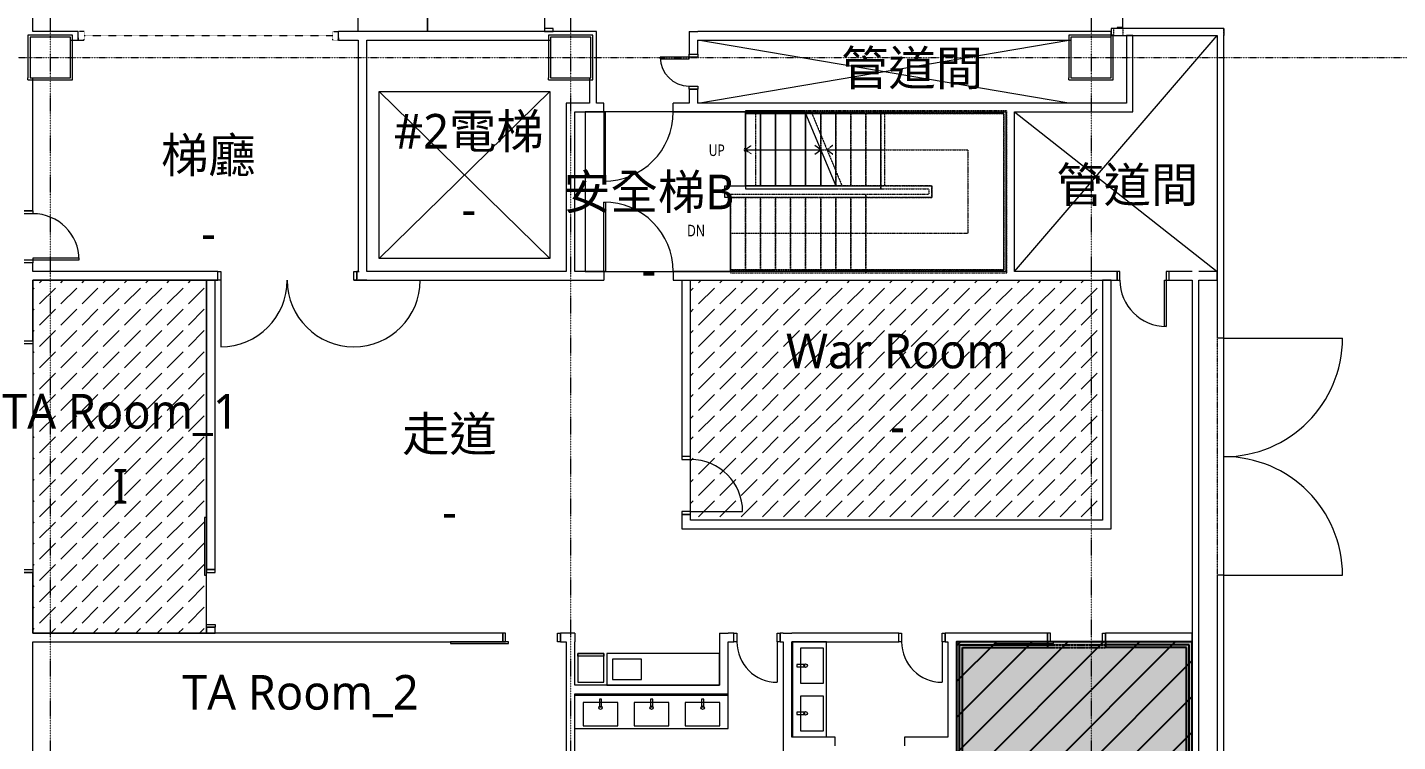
# Model space of a CAD drawing. Extents: x -32000 to 290600, y -96057 to 131250.
# Drawn here: x 243205 to 266902, y 18175 to 30520 of the extents above; entities that cross this region are included whole.
import ezdxf
from ezdxf.enums import TextEntityAlignment as Align

# ---------------------------------------------------------------- set-up
doc = ezdxf.new("R2010")
doc.units = 0
for name, pattern in [('H12PL3$0$JJP_三點線', [0.9, 0.3, -0.15, 0, -0.15, 0, -0.15, 0, -0.15]), ('H12PL3$0$JJP_虛線(退縮線、投影線、地下室範圍、非屬本工程、圖面分區)', [0.45, 0.3, -0.15]), ('H12PL3$0$TAI_虛線', [5.644, 2.822, -2.822]), ('H12PL3$0$虛線', [0.846667, 0.423333, -0.423333]), ('XFDP30$0$HIDDEN2', [0.1875, 0.125, -0.0625])]:
    doc.linetypes.add(name, pattern=pattern)
for name, color, linetype in [('H12PL3$0$A-OBJE-2D', 252, 'Continuous'), ('H12PL3$0$A-OBJE-TOIL.3D', 252, 'Continuous'), ('H12PL3$0$A-STRS', 252, 'Continuous'), ('H12PL3$0$A-TEXT', 252, 'Continuous'), ('H12PL3$0$A-WALL-EX', 252, 'Continuous'), ('H12PL3$0$A-WALL-IN', 252, 'Continuous'), ('H12PL3$0$A-WALL-IN.200K', 252, 'Continuous'), ('H12PL3$0$A-ZONE', 252, 'Continuous'), ('H12PL3$0$A-ZONE.200K', 252, 'Continuous'), ('H12PL3$0$Door', 252, 'Continuous'), ('H12PL3$0$Hattch', 252, 'Continuous'), ('H12PL3$0$S-COL', 252, 'Continuous'), ('H12PL3$0$S-GRID', 252, 'Continuous'), ('H12PL3$0$S-SLAB-SHOW', 252, 'Continuous'), ('XFDP30$0$A-W-P1S (50K)', 9, 'Continuous'), ('XFDR30-200K$0$A-R1_Gown', 9, 'Continuous'), ('XFDR30-50K$0$A-R1_Gown', 9, 'Continuous')]:
    doc.layers.add(name, color=color, linetype=linetype)
doc.styles.add('H12PL3$0$Standard', font='', dxfattribs={"width": 0.8})
doc.styles.get('H12PL3$0$Standard').set_extended_font_data('Microsoft JhengHei')
pattern_1 = [(45, (0, 0), (-367.6955, 367.6955), [390, -130]), (45, (1e-13, 367.7), (-367.6955, 367.6955), [390, -130])]
pattern_2 = [(45, (0, 0), (-0.08838834765, 0.08838834765), [])]

# ---------------------------------------------------------------- blocks, each defined once
blk = doc.blocks.new('XFDP30')
at = {"layer": 'XFDP30$0$A-W-P1S (50K)'}
for p, q in [((259325, 19850), (260850, 19850)), ((259325, 13075), (259325, 19850)), ((259375, 19800), (260850, 19800)), ((259375, 13025), (259375, 19800)), ((260850, 19900), (260850, 19800)), ((261850, 19900), (261850, 19800)), ((263300, 19850), (261850, 19850)), ((263250, 19800), (261850, 19800)), ((263250, -2000), (263250, 19800)), ((263300, -2050), (263300, 19850))]:
    blk.add_line(p, q, dxfattribs=at)
at = {"layer": 'XFDP30$0$A-W-P1S (50K)', "linetype": 'XFDP30$0$HIDDEN2'}
for p, q in [((260850, 19850), (261850, 19850)), ((260850, 19800), (261850, 19800))]:
    blk.add_line(p, q, dxfattribs=at)
blk = doc.blocks.new('H12PL3')
at = {"layer": 'H12PL3$0$Hattch', "linetype": 'Continuous', "lineweight": 0}
h = blk.add_hatch(dxfattribs=at)
h.set_pattern_fill('虛線_0001', color=256, scale=10, style=0, pattern_type=2)
h.set_pattern_definition(pattern_1)
h.paths.add_polyline_path([(246300, 26150), (243300, 26150), (243300, 20050), (246300, 20050)])
h = blk.add_hatch(dxfattribs=at)
h.set_pattern_fill('虛線_0001', color=256, scale=10, style=0, pattern_type=2)
h.set_pattern_definition(pattern_1)
h.paths.add_polyline_path([(261800, 22000), (254675, 22000), (254675, 26150), (261800, 26150)])
at = {"layer": 'H12PL3$0$A-OBJE-2D', "lineweight": 0}
for p, q in [((260275, 26300), (263780, 30380)), ((254800, 29210), (261215, 30300)), ((261215, 29210), (254800, 30300)), ((249290, 26525), (252240, 29410)), ((249290, 29410), (252240, 26525)), ((249290, 26525), (249290, 29410)), ((249290, 29410), (252240, 29410)), ((252240, 29410), (252240, 26525)), ((260275, 29060), (263780, 26300)), ((252240, 26525), (249290, 26525))]:
    blk.add_line(p, q, dxfattribs=at)
for points in [[(248925, 30450), (248925, 32050), (250125, 32050), (250125, 30450)], [(250125, 32050), (252150, 32050), (252150, 30450), (250125, 30450)], [(253175, 19200), (253175, 19700), (252725, 19700), (252725, 19200)], [(253175, 19700), (253175, 19650), (252725, 19650), (252725, 19700)], [(253225, 19700), (253225, 19150), (255175, 19150), (255175, 19700)], [(253325, 19600), (253325, 19250), (253825, 19250), (253825, 19600)]]:
    blk.add_lwpolyline(points, close=True, dxfattribs=at)
at = {"layer": 'H12PL3$0$A-OBJE-TOIL.3D', "lineweight": 0}
for p, q in [((256425, 18250), (256425, 19900)), ((257025, 19900), (256425, 19900)), ((256445, 18250), (256445, 19900)), ((256975, 19787.5), (256575, 19787.5)), ((256575, 19787.5), (256575, 19187.5)), ((256975, 19187.5), (256975, 19787.5)), ((257025, 18250), (257025, 19900)), ((252675, 19000), (255325, 19000)), ((252675, 18400), (252675, 19000)), ((252675, 18980), (255325, 18980)), ((255325, 18400), (255325, 19000)), ((256575, 19187.5), (256975, 19187.5)), ((256975, 18962.5), (256575, 18962.5)), ((256575, 18962.5), (256575, 18362.5)), ((256975, 18362.5), (256975, 18962.5)), ((253416.67, 18850), (252816.67, 18850)), ((252816.67, 18850), (252816.67, 18450)), ((253416.67, 18450), (253416.67, 18850)), ((254300, 18850), (253700, 18850)), ((253700, 18850), (253700, 18450)), ((254300, 18450), (254300, 18850)), ((255183.33, 18850), (254583.33, 18850)), ((254583.33, 18850), (254583.33, 18450)), ((255183.33, 18450), (255183.33, 18850)), ((252675, 18400), (255325, 18400)), ((252816.67, 18450), (253416.67, 18450)), ((253700, 18450), (254300, 18450)), ((254583.33, 18450), (255183.33, 18450)), ((257025, 18250), (256425, 18250)), ((256575, 18362.5), (256975, 18362.5))]:
    blk.add_line(p, q, dxfattribs=at)
at = {"layer": 'H12PL3$0$A-OBJE-TOIL.3D', "lineweight": 0, "flags": 128}
for points in [[(256650, 19467.5), (256650, 19507.5), (256515, 19507.5), (256515, 19467.5)], [(253096.67, 18775), (253136.67, 18775), (253136.67, 18910), (253096.67, 18910)], [(253980, 18775), (254020, 18775), (254020, 18910), (253980, 18910)], [(254863.33, 18775), (254903.33, 18775), (254903.33, 18910), (254863.33, 18910)], [(256650, 18642.5), (256650, 18682.5), (256515, 18682.5), (256515, 18642.5)]]:
    blk.add_lwpolyline(points, close=True, dxfattribs=at)
at = {"layer": 'H12PL3$0$A-OBJE-TOIL.3D', "lineweight": 0}
for centre in [(256664.59, 19487.5), (253116.67, 18760.41), (254000, 18760.41), (254883.33, 18760.41), (256664.59, 18662.5)]:
    blk.add_circle(centre, 30, dxfattribs=at)
at = {"layer": 'H12PL3$0$A-STRS', "linetype": 'H12PL3$0$JJP_虛線(退縮線、投影線、地下室範圍、非屬本工程、圖面分區)', "lineweight": 0}
for p, q in [((257965, 29080), (255625, 29080)), ((255625, 29080), (255625, 29030)), ((255625, 29030), (257965, 29030)), ((255625, 29030), (255625, 27780)), ((255885, 29030), (255625, 29030)), ((255804.09, 27780), (255804.09, 29030)), ((255804.09, 27780), (255804.09, 29030)), ((255885, 29030), (255885, 27780)), ((255885, 27780), (255885, 29030)), ((255885, 29030), (255885, 27780)), ((256145, 29030), (255885, 29030)), ((256145, 29030), (256145, 27780)), ((256145, 27780), (256145, 29030)), ((256145, 29030), (256145, 27780)), ((256405, 29030), (256145, 29030)), ((256405, 29030), (256405, 27780)), ((256405, 27780), (256405, 29030)), ((256405, 29030), (256405, 27780)), ((256665, 29030), (256405, 29030)), ((256665, 29030), (256665, 27780)), ((256665, 27780), (256665, 29030)), ((256665, 29030), (256665, 27780)), ((256925, 29030), (256665, 29030)), ((257965, 29080), (256752.51, 29080)), ((256773.31, 29030), (257965, 29030)), ((256925, 29030), (256773.31, 29030)), ((256773.31, 29030), (257293.31, 27780)), ((256925, 29030), (256925, 27780)), ((256925, 27780), (256925, 29030)), ((256925, 29030), (256925, 27780)), ((257185, 29030), (256925, 29030)), ((256925, 29030), (256925, 28665.36)), ((256925, 28665.36), (256925, 29030)), ((256925, 29030), (256925, 28665.36)), ((257185, 29030), (256925, 29030)), ((257185, 29030), (257185, 27780)), ((257185, 27780), (257185, 29030)), ((257185, 29030), (257185, 27780)), ((257445, 29030), (257185, 29030)), ((257185, 29030), (257185, 28040.36)), ((257185, 28040.36), (257185, 29030)), ((257185, 29030), (257185, 28040.36)), ((257445, 29030), (257185, 29030)), ((257445, 29030), (257445, 27780)), ((257445, 27780), (257445, 29030)), ((257445, 29030), (257445, 27780)), ((257705, 29030), (257445, 29030)), ((257445, 29030), (257445, 27780)), ((257445, 27780), (257445, 29030)), ((257445, 29030), (257445, 27780)), ((257705, 29030), (257445, 29030)), ((257705, 29030), (257705, 27780)), ((257705, 27780), (257705, 29030)), ((257705, 29030), (257705, 27780)), ((257965, 29030), (257705, 29030)), ((257705, 29030), (257705, 27780)), ((257705, 27780), (257705, 29030)), ((257705, 29030), (257705, 27780)), ((257965, 29030), (257705, 29030)), ((257965, 29030), (257965, 29080)), ((257965, 29030), (257965, 29080)), ((260145, 29080), (257965, 29080)), ((257965, 29080), (257965, 29030)), ((257965, 27780), (257965, 29030)), ((257965, 29030), (260095, 29030)), ((257965, 29030), (257965, 27780)), ((257965, 29030), (257965, 27780)), ((257965, 29030), (257965, 27780)), ((257965, 27780), (257965, 29030)), ((260095, 29030), (257965, 29030)), ((257965, 29030), (257965, 27780)), ((258032.66, 27780), (258032.66, 29030)), ((260095, 29030), (260095, 26330)), ((260095, 26330), (260095, 29030)), ((260145, 26280), (260145, 29080)), ((255725, 28480), (255625, 28405)), ((257133.31, 28480), (257033.31, 28405)), ((255625, 28405), (255885, 28405)), ((255625, 28405), (255725, 28330)), ((255885, 28405), (257705, 28405)), ((257033.31, 28405), (257965, 28405)), ((257033.31, 28405), (257133.31, 28330)), ((257705, 28405), (257965, 28405)), ((257965, 28405), (259470, 28405)), ((259470, 28405), (259470, 26955)), ((257965, 27780), (255625, 27780)), ((255625, 27780), (255625, 27730)), ((255625, 27780), (255885, 27780)), ((255625, 27730), (257965, 27730)), ((255885, 27780), (256145, 27780)), ((256145, 27780), (256405, 27780)), ((256405, 27780), (256665, 27780)), ((256665, 27780), (256925, 27780)), ((256925, 27780), (257185, 27780)), ((257185, 27780), (257445, 27780)), ((257965, 27780), (257293.31, 27780)), ((257293.31, 27780), (257445, 27780)), ((257314.11, 27730), (257965, 27730)), ((257445, 27780), (257705, 27780)), ((257445, 27780), (257705, 27780)), ((257705, 27780), (257965, 27780)), ((257705, 27780), (257965, 27780)), ((257965, 27730), (257965, 27780)), ((257965, 27730), (257965, 27780)), ((258845, 27780), (257965, 27780)), ((257965, 27780), (257965, 27730)), ((257965, 27780), (258845, 27780)), ((257965, 27730), (258795, 27730)), ((258795, 27730), (258795, 27630)), ((258845, 27580), (258845, 27780)), ((258845, 27780), (258845, 27580)), ((257705, 27630), (255365, 27630)), ((255365, 27630), (255365, 27580)), ((255365, 27580), (257705, 27580)), ((255625, 27580), (255365, 27580)), ((255365, 27580), (255365, 26330)), ((255625, 26330), (255625, 27580)), ((255885, 27580), (255625, 27580)), ((255625, 27580), (255625, 26330)), ((255625, 26330), (255625, 27580)), ((255885, 26330), (255885, 27580)), ((256145, 27580), (255885, 27580)), ((255885, 27580), (255885, 26330)), ((255885, 26330), (255885, 27580)), ((256145, 26330), (256145, 27580)), ((256405, 27580), (256145, 27580)), ((256145, 27580), (256145, 26330)), ((256145, 26330), (256145, 27580)), ((256405, 26330), (256405, 27580)), ((256665, 27580), (256405, 27580)), ((256405, 27580), (256405, 26330)), ((256405, 26330), (256405, 27580)), ((256665, 26330), (256665, 27580)), ((256925, 27580), (256665, 27580)), ((256665, 27580), (256665, 26330)), ((256665, 26330), (256665, 27580)), ((256925, 26330), (256925, 27580)), ((257185, 27580), (256925, 27580)), ((256925, 27580), (256925, 26330)), ((256925, 26330), (256925, 27580)), ((257185, 26330), (257185, 27580)), ((257445, 27580), (257185, 27580)), ((257185, 27580), (257185, 26330)), ((257185, 26330), (257185, 27580)), ((257445, 26330), (257445, 27580)), ((257705, 27580), (257445, 27580)), ((257445, 27580), (257445, 26330)), ((257445, 26330), (257445, 27580)), ((258795, 27630), (257705, 27630)), ((257705, 27630), (257705, 27580)), ((257705, 27580), (257705, 27630)), ((257705, 27580), (258845, 27580)), ((257705, 26330), (257705, 27580)), ((257705, 26330), (257705, 27580)), ((257705, 26330), (257705, 27580)), ((258845, 27580), (257705, 27580)), ((257705, 27580), (257705, 26330)), ((257705, 26330), (257705, 27580)), ((255625, 26955), (255365, 26955)), ((257705, 26955), (255625, 26955)), ((259470, 26955), (257705, 26955)), ((257705, 26330), (255365, 26330)), ((255365, 26330), (255365, 26280)), ((255365, 26330), (255625, 26330)), ((255625, 26330), (255885, 26330)), ((255885, 26330), (256145, 26330)), ((256145, 26330), (256405, 26330)), ((256405, 26330), (256665, 26330)), ((256665, 26330), (256925, 26330)), ((256925, 26330), (257185, 26330)), ((257185, 26330), (257445, 26330)), ((257445, 26330), (257705, 26330)), ((260095, 26330), (257705, 26330)), ((257705, 26330), (257705, 26280)), ((257705, 26280), (257705, 26330)), ((257705, 26330), (260095, 26330)), ((255365, 26280), (257705, 26280)), ((257705, 26280), (260145, 26280))]:
    blk.add_line(p, q, dxfattribs=at)
at = {"layer": 'H12PL3$0$A-STRS', "lineweight": 0}
for p, q in [((256644.2, 29080), (255625, 29080)), ((255625, 29080), (255625, 29030)), ((255625, 29030), (256665, 29030)), ((255625, 29030), (255625, 27780)), ((256665, 29030), (255625, 29030)), ((255625, 29030), (255625, 27780)), ((255885, 29030), (255625, 29030)), ((255885, 29030), (255885, 27780)), ((255885, 27780), (255885, 29030)), ((255885, 29030), (255885, 27780)), ((256145, 29030), (255885, 29030)), ((256145, 29030), (256145, 27780)), ((256145, 27780), (256145, 29030)), ((256145, 29030), (256145, 27780)), ((256405, 29030), (256145, 29030)), ((256405, 29030), (256405, 27780)), ((256405, 27780), (256405, 29030)), ((256405, 29030), (256405, 27780)), ((256665, 29030), (256405, 29030)), ((256665, 29030), (256665, 27780)), ((256665, 27780), (256665, 29030)), ((256665, 29030), (256665, 27780)), ((256665, 29030), (257185, 27780)), ((256925, 28405), (256825, 28480)), ((255625, 28405), (255885, 28405)), ((255885, 28405), (256925, 28405)), ((256825, 28330), (256925, 28405)), ((256925, 28405), (256925, 27780)), ((256925, 27780), (256925, 28405)), ((256925, 28405), (256925, 27780)), ((257185, 27780), (255625, 27780)), ((255625, 27780), (255625, 27730)), ((255625, 27780), (257185, 27780)), ((255625, 27780), (255885, 27780)), ((255625, 27730), (257205.8, 27730)), ((255885, 27780), (256145, 27780)), ((256145, 27780), (256405, 27780)), ((256405, 27780), (256665, 27780)), ((256665, 27780), (256925, 27780)), ((256925, 27780), (257185, 27780))]:
    blk.add_line(p, q, dxfattribs=at)
at = {"layer": 'H12PL3$0$A-STRS', "linetype": 'H12PL3$0$虛線', "lineweight": 0}
for p, q in [((257965, 29030), (255625, 29030)), ((255625, 29030), (255625, 27780)), ((257965, 29030), (256773.31, 29030)), ((257965, 27780), (257965, 29030)), ((258032.66, 29030), (257965, 29030)), ((260095, 29030), (258032.66, 29030)), ((260095, 26330), (260095, 29030)), ((255625, 27780), (257965, 27780)), ((257293.31, 27780), (257965, 27780)), ((257965, 27780), (258032.66, 27780)), ((258032.66, 27780), (258845, 27780)), ((258845, 27780), (258845, 27580)), ((257705, 27580), (255365, 27580)), ((255365, 27580), (255365, 26330)), ((258845, 27580), (257705, 27580)), ((255365, 26330), (257705, 26330)), ((257705, 26330), (260095, 26330))]:
    blk.add_line(p, q, dxfattribs=at)
at = {"layer": 'H12PL3$0$A-STRS', "lineweight": 0, "flags": 128}
blk.add_lwpolyline([(255625, 28380, 1), (255625, 28430, 1)], format="xyb", close=True, dxfattribs=at)
at = {"layer": 'H12PL3$0$A-WALL-EX', "linetype": 'H12PL3$0$JJP_虛線(退縮線、投影線、地下室範圍、非屬本工程、圖面分區)', "lineweight": 0}
for p, q in [((263780, 30500), (261987.73, 30500)), ((263900, 30500), (263780, 30500)), ((263900, 30380), (263900, 30500)), ((263900, -2530), (263900, 30380))]:
    blk.add_line(p, q, dxfattribs=at)
at = {"layer": 'H12PL3$0$A-WALL-EX', "lineweight": 0}
for p, q in [((262150, 30520), (262050, 30520)), ((263785, 25150), (263780, 25150)), ((263900, 25150), (263785, 25150)), ((263785, 21050), (263780, 21050)), ((263900, 21050), (263785, 21050))]:
    blk.add_line(p, q, dxfattribs=at)
at = {"layer": 'H12PL3$0$A-WALL-EX', "lineweight": 0, "flags": 128}
for points in [[(262150, 30500), (262150, 90550)], [(262150, 30500), (262150, 90550)], [(263900, 30500), (261950.38, 30500)], [(261950.38, 30500), (261950.38, 30380)], [(261950.38, 30380), (263780, 30380)], [(262050, 30520), (262050, 30500)], [(262150, 30500), (262050, 30500)], [(262150, 30500), (262150, 30520)], [(263780, 30380), (263780, 25150)], [(263900, 30500), (263900, 30380)], [(263900, 25150), (263900, 30380)], [(263780, 21050), (263780, -2530)], [(263900, -2650), (263900, 21050)]]:
    blk.add_lwpolyline(points, dxfattribs=at)
at = {"layer": 'H12PL3$0$A-WALL-EX', "linetype": 'H12PL3$0$JJP_虛線(退縮線、投影線、地下室範圍、非屬本工程、圖面分區)', "lineweight": 0, "flags": 128}
for points in [[(263900.03, 30500.03), (261987.73, 30500.03)], [(261987.73, 30500.03), (261987.73, 30500)], [(261987.73, 30500), (261987.73, 30380)], [(261987.73, 30380), (263780, 30380)], [(263900, 30500), (262150, 30500)], [(262150, 30500), (262150, 30380)], [(262150, 30380), (263780, 30380)], [(263780, 30380), (263780, -2530)], [(263780, 30380), (263780, -2530)], [(263900, 30500), (263900, 30380)], [(263900, -2650), (263900, 30380)], [(263900.03, 30500.03), (263900.03, 30500)], [(263900.03, -2650.03), (263900.03, 30500)]]:
    blk.add_lwpolyline(points, dxfattribs=at)
at = {"layer": 'H12PL3$0$A-WALL-IN', "lineweight": 0}
for p, q in [((244085, 30300), (244085, 30450)), ((248585, 30300), (248585, 30450)), ((252300, 30450), (252200, 30450)), ((254650, 30055), (254800, 30055)), ((254650, 29455), (254800, 29455)), ((253175, 29060), (253175, 29210)), ((254375, 29060), (254375, 29210)), ((243300, 27350), (243150, 27350)), ((243300, 26450), (243150, 26450)), ((246500, 26300), (246457, 26300)), ((246500, 26150), (246457, 26150)), ((246500, 26150), (246500, 26300)), ((248900, 26300), (248943, 26300)), ((248900, 26150), (248900, 26300)), ((248900, 26150), (248943, 26150)), ((253175, 26300), (253175, 26150)), ((254375, 26300), (254375, 26150)), ((262050, 26150), (262050, 26300)), ((262950, 26150), (262950, 26300)), ((243150, 25100), (243300, 25100)), ((243150, 21100), (243300, 21100)), ((251425, 19900), (251425, 20050)), ((252425, 19900), (252425, 20050)), ((255425, 19900), (255425, 20050)), ((256225, 19900), (256225, 20050)), ((258275, 19900), (258275, 20050)), ((259075, 19900), (259075, 20050)), ((260850, 19900), (260850, 20050)), ((261850, 19900), (261850, 20050))]:
    blk.add_line(p, q, dxfattribs=at)
at = {"layer": 'H12PL3$0$A-WALL-IN', "lineweight": 0, "flags": 128}
for points in [[(243300, 30450), (243300, 34725)], [(243215, 30385), (243215, 30350)], [(243950, 30385), (243215, 30385)], [(243215, 30350), (243215, 29650)], [(244085, 30450), (243300, 30450)], [(243985, 30385), (243950, 30385)], [(243985, 29650), (243985, 30385)], [(252925, 30450), (248585, 30450)], [(252215, 30385), (252215, 30350)], [(252950, 30385), (252215, 30385)], [(252215, 30350), (252215, 29650)], [(253050, 30450), (252925, 30450)], [(252985, 30385), (252950, 30385)], [(252985, 29650), (252985, 30385)], [(253050, 29210), (253050, 30450)], [(254650, 30450), (254800, 30450)], [(254650, 30450), (254650, 30055)], [(261950, 30450), (254800, 30450)], [(261215, 30385), (261215, 30350)], [(261950, 30385), (261215, 30385)], [(261215, 30350), (261215, 29650)], [(261950, 30350), (261950, 30450)], [(261985, 30385), (261950, 30385)], [(261985, 29650), (261985, 30385)], [(262325, 30380), (262212.5, 30380)], [(262212.5, 30380), (262212.5, 29210)], [(262325, 29210), (262325, 30380)], [(243950, 30300), (244085, 30300)], [(248585, 30300), (248925, 30300)], [(248925, 30300), (248925, 26300)], [(249075, 30300), (252250, 30300)], [(249075, 26300), (249075, 30300)], [(254800, 30300), (261250, 30300)], [(254800, 30055), (254800, 30300)], [(243215, 29615), (243215, 29650)], [(243300, 27350), (243300, 29650)], [(243985, 29615), (243985, 29650)], [(252215, 29615), (252215, 29650)], [(252925, 29650), (252925, 29210)], [(252985, 29615), (252985, 29650)], [(261215, 29615), (261215, 29650)], [(261985, 29615), (261985, 29650)], [(243215, 29615), (243985, 29615)], [(252215, 29615), (252985, 29615)], [(254650, 29455), (254650, 29210)], [(254800, 29210), (254800, 29455)], [(261215, 29615), (261985, 29615)], [(252525, 29210), (252525, 29060)], [(252925, 29210), (252525, 29210)], [(253175, 29210), (253050, 29210)], [(254650, 29210), (254375, 29210)], [(262212.5, 29210), (254800, 29210)], [(262325, 29060), (262325, 29210)], [(252525, 29060), (252525, 26300)], [(252675, 26300), (252675, 29060)], [(252675, 29060), (253175, 29060)], [(254375, 29060), (260125, 29060)], [(260125, 29060), (260125, 26300)], [(260275, 26300), (260275, 29060)], [(260275, 29060), (262325, 29060)], [(243300, 26300), (243300, 26450)], [(246500, 26300), (243300, 26300)], [(243300, 26150), (246500, 26150)], [(243300, 25100), (243300, 26150)], [(248925, 26300), (248900, 26300)], [(248900, 26150), (248925, 26150)], [(249075, 26150), (248925, 26150)], [(252525, 26300), (249075, 26300)], [(249075, 26150), (252525, 26150)], [(252525, 26150), (253175, 26150)], [(253175, 26300), (252675, 26300)], [(260125, 26300), (254375, 26300)], [(254375, 26150), (262050, 26150)], [(262050, 26300), (260275, 26300)], [(263350, 26300), (262950, 26300)], [(262950, 26150), (263350, 26150)], [(263350, 26150), (263350, -2100)], [(263780, 26300), (263462.5, 26300)], [(263462.5, 26150), (263780, 26150)], [(263462.5, -2100), (263462.5, 26150)], [(263780, 26150), (263780, 26300)], [(243300, 20050), (243300, 21100)], [(251425, 20050), (243300, 20050)], [(252675, 20050), (252425, 20050)], [(252675, 20050), (252675, 19900)], [(255175, 20050), (255325, 20050)], [(255175, 20050), (255175, 19150)], [(255425, 20050), (255325, 20050)], [(256275, 20050), (256225, 20050)], [(256275, 20050), (256425, 20050)], [(258275, 20050), (256425, 20050)], [(259125, 20050), (259075, 20050)], [(259275, 20050), (259125, 20050)], [(260850, 20050), (259275, 20050)], [(263350, 20050), (261850, 20050)], [(263350, 19900), (263350, 20050)], [(243300, 19900), (251425, 19900)], [(243300, 16450), (243300, 19900)], [(252425, 19900), (252525, 19900)], [(252525, 19900), (252525, 16450)], [(252675, 19150), (252675, 19900)], [(255325, 19900), (255425, 19900)], [(255325, 19150), (255325, 19900)], [(256225, 19900), (256275, 19900)], [(256275, 19900), (256275, 17025)], [(256425, 19900), (258275, 19900)], [(256425, 18250), (256425, 19900)], [(259075, 19900), (259125, 19900)], [(259125, 19900), (259125, 18250)], [(259275, 19900), (260850, 19900)], [(259275, 13125), (259275, 19900)], [(261850, 19900), (263350, 19900)], [(255175, 19150), (252675, 19150)], [(252675, 19000), (255325, 19000)], [(252675, 15460), (252675, 19000)], [(255325, 19000), (255325, 19150)], [(257174.87, 18250), (256425, 18250)], [(257174.87, 18100), (257174.87, 18250)], [(259125, 18250), (258375.13, 18250)], [(258375.13, 18250), (258375.13, 18100)]]:
    blk.add_lwpolyline(points, dxfattribs=at)
at = {"layer": 'H12PL3$0$A-WALL-IN.200K', "lineweight": 0}
for p, q in [((254675, 23101.82), (254525, 23101.82)), ((254675, 22101.82), (254525, 22101.82)), ((246300, 21150), (246450, 21150)), ((246300, 20150), (246450, 20150))]:
    blk.add_line(p, q, dxfattribs=at)
at = {"layer": 'H12PL3$0$A-WALL-IN.200K', "lineweight": 0, "flags": 128}
for points in [[(246450, 26150), (246300, 26150)], [(246300, 26150), (246300, 21150)], [(246450, 21150), (246450, 26150)], [(254525, 26150), (254525, 23101.82)], [(254525, 26150), (254675, 26150)], [(254675, 23101.82), (254675, 26150)], [(261950, 26150), (261800, 26150)], [(261800, 26150), (261800, 22000)], [(261950, 22000), (261950, 26150)], [(254525, 22101.82), (254525, 21850)], [(254675, 22000), (254675, 22101.82)], [(254525, 21850), (254675, 21850)], [(261800, 22000), (254675, 22000)], [(254675, 21850), (261950, 21850)], [(261950, 21850), (261950, 22000)], [(246300, 20150), (246300, 20050)], [(246450, 20050), (246450, 20150)], [(246300, 20050), (246450, 20050)]]:
    blk.add_lwpolyline(points, dxfattribs=at)
at = {"layer": 'H12PL3$0$Door', "linetype": 'H12PL3$0$TAI_虛線', "lineweight": 0}
for p, q in [((244185, 30450), (244085, 30450)), ((244085, 30450), (244085, 30300)), ((244185, 30300), (244185, 30450)), ((248485, 30375), (244185, 30375)), ((248485, 30300), (248485, 30450)), ((248485, 30450), (248585, 30450)), ((248585, 30450), (248585, 30300)), ((244085, 30300), (244185, 30300)), ((248585, 30300), (248485, 30300))]:
    blk.add_line(p, q, dxfattribs=at)
at = {"layer": 'H12PL3$0$Door', "lineweight": 0}
for p, q in [((252300, 30500), (252150, 30500)), ((252150, 30500), (252150, 30450)), ((252150, 30450), (252300, 30450)), ((252300, 30450), (252300, 30500)), ((262150, 30520), (262050, 30520)), ((254650, 30005), (254150, 30005)), ((254150, 30005), (254150, 29975)), ((254150, 29975), (254650, 29975)), ((254650, 30005), (254650, 30055)), ((254650, 30055), (254800, 30055)), ((254650, 29975), (254650, 30005)), ((254800, 30005), (254650, 30005)), ((254800, 30055), (254800, 30005)), ((254650, 29455), (254650, 29505)), ((254650, 29505), (254800, 29505)), ((254800, 29455), (254650, 29455)), ((254800, 29505), (254800, 29455)), ((253175, 29060), (253175, 29210)), ((254375, 29060), (254375, 29210)), ((253175, 29060), (253175, 27860)), ((253205, 29060), (253175, 29060)), ((253205, 27860), (253205, 29060)), ((253175, 27860), (253205, 27860)), ((253175, 26300), (253175, 27500)), ((253175, 27500), (253205, 27500)), ((253205, 27500), (253205, 26300)), ((243150, 27350), (243300, 27350)), ((243300, 27300), (243150, 27300)), ((243300, 27350), (243300, 27300)), ((243150, 26500), (243300, 26500)), ((243300, 26450), (243150, 26450)), ((244100, 26530), (243300, 26530)), ((243300, 26530), (243300, 26500)), ((243300, 26500), (244100, 26500)), ((243300, 26500), (243300, 26450)), ((244100, 26500), (244100, 26530)), ((246500, 26300), (246457, 26300)), ((246500, 26300), (246457, 26300)), ((246500, 26150), (246457, 26150)), ((246500, 26150), (246457, 26150)), ((246500, 26300), (246550, 26300)), ((246500, 26150), (246500, 26300)), ((246500, 26150), (246500, 26300)), ((246500, 26150), (246500, 26300)), ((246550, 26150), (246500, 26150)), ((246550, 26300), (246550, 26150)), ((246550, 26150), (246550, 25000)), ((248850, 26150), (248850, 26300)), ((248850, 26300), (248900, 26300)), ((248900, 26150), (248850, 26150)), ((248850, 26150), (250000, 26150)), ((248900, 26300), (248900, 26150)), ((248900, 26150), (248900, 26300)), ((248900, 26150), (248900, 26300)), ((248900, 26300), (248943, 26300)), ((248900, 26300), (248943, 26300)), ((248900, 26150), (248943, 26150)), ((248900, 26150), (248943, 26150)), ((253205, 26300), (253175, 26300)), ((253175, 26300), (253175, 26150)), ((254375, 26300), (254375, 26150)), ((262100, 26300), (262050, 26300)), ((262050, 26300), (262050, 26150)), ((262050, 26150), (262100, 26150)), ((262100, 26150), (262100, 26300)), ((262870, 25350), (262870, 26150)), ((262870, 26150), (262900, 26150)), ((262950, 26300), (262900, 26300)), ((262900, 26300), (262900, 26150)), ((262900, 26150), (262900, 25350)), ((262900, 26150), (262950, 26150)), ((262950, 26150), (262950, 26300)), ((262900, 25350), (262870, 25350)), ((263785, 25150), (263780, 25150)), ((263900, 25150), (263785, 25150)), ((263900, 25150), (263785, 25150)), ((263900, 25150), (265950, 25150)), ((243150, 25100), (243300, 25100)), ((243300, 25050), (243150, 25050)), ((243300, 25100), (243300, 25050)), ((254525, 23101.82), (254525, 23051.82)), ((254675, 23101.82), (254525, 23101.82)), ((254675, 23101.82), (254525, 23101.82)), ((254675, 23101.82), (254525, 23101.82)), ((254525, 23051.82), (254675, 23051.82)), ((254675, 23051.82), (254675, 23101.82)), ((246300, 22050), (246270, 22050)), ((246270, 22050), (246270, 21050)), ((246300, 21050), (246300, 22050)), ((254675, 22151.82), (254525, 22151.82)), ((254525, 22151.82), (254525, 22101.82)), ((254525, 22101.82), (254675, 22101.82)), ((254675, 22101.82), (254525, 22101.82)), ((254675, 22101.82), (254525, 22101.82)), ((254675, 22101.82), (254675, 22151.82)), ((254675, 22151.82), (255575, 22151.82)), ((243150, 21150), (243300, 21150)), ((243300, 21100), (243150, 21100)), ((243300, 21150), (243300, 21100)), ((246300, 21150), (246300, 21100)), ((246450, 21150), (246300, 21150)), ((246300, 21100), (246450, 21100)), ((246450, 21100), (246450, 21150)), ((246270, 21050), (246300, 21050)), ((263785, 21050), (263780, 21050)), ((263900, 21050), (263785, 21050)), ((263900, 21050), (263785, 21050)), ((263900, 21050), (265950, 21050)), ((246300, 20150), (246300, 20200)), ((246300, 20200), (246450, 20200)), ((246450, 20150), (246300, 20150)), ((246450, 20200), (246450, 20150)), ((251475, 20050), (251425, 20050)), ((251425, 20050), (251425, 19900)), ((251475, 19900), (251475, 20050)), ((252375, 19900), (252375, 20050)), ((252375, 20050), (252425, 20050)), ((252425, 20050), (252425, 19900)), ((255425, 20050), (255475, 20050)), ((255425, 19900), (255425, 20050)), ((255425, 19900), (255425, 20050)), ((255425, 19900), (255425, 20050)), ((255475, 20050), (255475, 19900)), ((256175, 19900), (256175, 20050)), ((256175, 20050), (256225, 20050)), ((256225, 20050), (256225, 19900)), ((256225, 19900), (256225, 20050)), ((256225, 19900), (256225, 20050)), ((258275, 20050), (258325, 20050)), ((258275, 19900), (258275, 20050)), ((258275, 19900), (258275, 20050)), ((258275, 19900), (258275, 20050)), ((258325, 20050), (258325, 19900)), ((259025, 19900), (259025, 20050)), ((259025, 20050), (259075, 20050)), ((259075, 20050), (259075, 19900)), ((259075, 19900), (259075, 20050)), ((259075, 19900), (259075, 20050)), ((260900, 20050), (260850, 20050)), ((260850, 20050), (260850, 19900)), ((260900, 19900), (260900, 20050)), ((261800, 19900), (261800, 20050)), ((261800, 20050), (261850, 20050)), ((261850, 20050), (261850, 19900)), ((251525, 19900), (250525, 19900)), ((250525, 19900), (250525, 19870)), ((250525, 19870), (251525, 19870)), ((251425, 19900), (251475, 19900)), ((251525, 19870), (251525, 19900)), ((252425, 19900), (252375, 19900)), ((255475, 19900), (255425, 19900)), ((256225, 19900), (256175, 19900)), ((256175, 19900), (256175, 19200)), ((258325, 19900), (258275, 19900)), ((259075, 19900), (259025, 19900)), ((259025, 19900), (259025, 19200)), ((260950, 19900), (259950, 19900)), ((259950, 19900), (259950, 19870)), ((259950, 19870), (260950, 19870)), ((260850, 19900), (260900, 19900)), ((260950, 19870), (260950, 19900)), ((261850, 19900), (261800, 19900))]:
    blk.add_line(p, q, dxfattribs=at)
for centre, radius, start, end in [((254650, 30005), 500, 180, 270), ((253175, 29060), 1200, 270, 0), ((253175, 26300), 1200, 0, 90), ((243300, 26500), 800, 0, 90), ((246550, 26150), 1150, 270, 0), ((248850, 26150), 1150, 180, 0), ((262900, 26150), 800, 180, 270), ((263900, 25150), 2050, 270, 0), ((254675, 22151.82), 900, 0, 90), ((263900, 21050), 2050, 0, 90), ((256175, 19900), 700, 180, 270), ((259025, 19900), 700, 180, 270)]:
    blk.add_arc(centre, radius, start, end, dxfattribs=at)
at = {"layer": 'H12PL3$0$Hattch', "lineweight": 0, "flags": 128}
for points in [[(246300, 26150), (243300, 26150), (243300, 20050), (246300, 20050)], [(261800, 22000), (254675, 22000), (254675, 26150), (261800, 26150)]]:
    blk.add_lwpolyline(points, close=True, dxfattribs=at)
at = {"layer": 'H12PL3$0$S-COL', "lineweight": 0, "flags": 128}
for points in [[(243250, 29650), (243950, 29650), (243950, 30350), (243250, 30350)], [(252250, 29650), (252950, 29650), (252950, 30350), (252250, 30350)], [(261250, 29650), (261950, 29650), (261950, 30350), (261250, 30350)]]:
    blk.add_lwpolyline(points, close=True, dxfattribs=at)
at = {"layer": 'H12PL3$0$S-GRID', "linetype": 'H12PL3$0$JJP_三點線', "lineweight": 0}
for p, q in [((243600, 128250), (243600, -28000)), ((252600, 128250), (252600, -28000)), ((261600, 128250), (261600, -28000)), ((-29000, 30000), (289600, 30000))]:
    blk.add_line(p, q, dxfattribs=at)
at = {"layer": 'H12PL3$0$S-SLAB-SHOW', "lineweight": 0, "flags": 128}
blk.add_lwpolyline([(252850, 29060), (252850, 26300), (255365, 26300), (255365, 27580), (255265, 27580), (255265, 27780), (255625, 27780), (255625, 29060)], close=True, dxfattribs=at)
blk.add_lwpolyline([(252850, 29060), (252850, 26300), (255365, 26300), (255365, 27580), (255265, 27580), (255265, 27780), (255625, 27780), (255625, 29060)], close=True, dxfattribs=at)
blk.add_blockref('XFDP30', (0, 0))
at = {"layer": 'H12PL3$0$A-TEXT', "linetype": 'Continuous', "lineweight": 0, "char_height": 200, "attachment_point": 4, "style": 'H12PL3$0$Standard'}
for s, insert in [('\\A1;UP', (254988.4, 28395.24)), ('\\A1;DN', (254613.65, 27007.69))]:
    blk.add_mtext(s, dxfattribs=dict(at, insert=insert))
at = {"layer": 'H12PL3$0$A-ZONE', "style": 'H12PL3$0$Standard'}
for s, p in [('管道間', (258506.25, 30117.55)), ('#2電梯', (250839, 29024.9)), ('梯廳', (246335, 28611.96)), ('安全梯B', (253953.73, 27976.87)), ('管道間', (262227.54, 28098.31)), ('-', (250839, 27684.53)), ('-', (246335, 27268.55)), ('-', (253953.73, 26634.97)), ('走道', (250503.95, 23792.6)), ('-', (250503.95, 22450.71)), ('TA Room_2', (247926.93, 19326.37))]:
    blk.add_text(s, height=600, dxfattribs=at).set_placement(p, align=Align.TOP_CENTER)
at = {"layer": 'H12PL3$0$A-ZONE.200K', "style": 'H12PL3$0$Standard'}
for s, p in [('War Room', (258251.93, 25226.37)), ('TA Room_1', (244814.43, 24185.22)), ('-', (258251.93, 23929.07)), ('I', (244814.43, 22885.89))]:
    blk.add_text(s, height=600, dxfattribs=at).set_placement(p, align=Align.TOP_CENTER)
blk = doc.blocks.new('XFDR30-200K')
at = {"layer": 'XFDR30-200K$0$A-R1_Gown', "transparency": 33554687}
h = blk.add_hatch(dxfattribs=at)
h.set_pattern_fill('ANSI31')
h.set_pattern_definition(pattern_2)
h.paths.add_polyline_path([(263350, 19900), (259275, 19900), (259275, 13125), (255185, 13125), (255185, -2100), (263350, -2100)])
blk = doc.blocks.new('XFDR30-50K')
at = {"layer": 'XFDR30-50K$0$A-R1_Gown', "transparency": 33554687}
h = blk.add_hatch(dxfattribs=at)
h.set_pattern_fill('ANSI31')
h.set_pattern_definition(pattern_2)
h.paths.add_polyline_path([(263350, 19900), (259275, 19900), (259275, 13125), (255185, 13125), (255185, -2100), (263350, -2100)])
at = {"layer": 'XFDR30-50K$0$A-R1_Gown'}
h = blk.add_hatch(dxfattribs=at)
h.set_pattern_fill('ANSI31', color=256, scale=3500, style=0)
h.set_pattern_definition([(45, (0, 0), (-309.3592, 309.3592), [])])
h.paths.add_polyline_path([(263350, 19900), (259275, 19900), (259275, 13125), (255185, 13125), (255185, -2100), (263350, -2100)])
blk.add_lwpolyline([(263350, 19900), (259275, 19900), (259275, 13125), (255185, 13125), (255185, -2100), (263350, -2100)], close=True, dxfattribs=at)

msp = doc.modelspace()

# ---------------------------------------------------------------- block references
for name in ['H12PL3', 'XFDR30-200K', 'XFDR30-50K']:
    msp.add_blockref(name, (0, 0))

doc.saveas('drawing.dxf')
